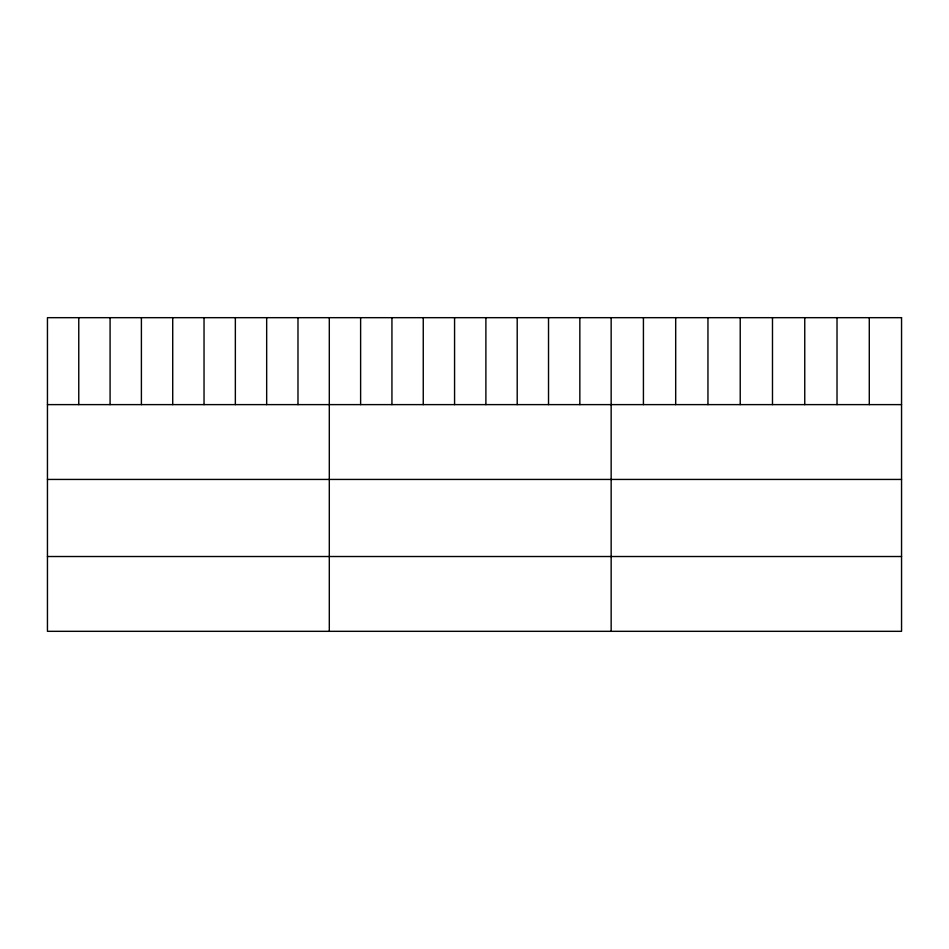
<?xml version="1.0" encoding="UTF-8"?>
<svg xmlns="http://www.w3.org/2000/svg" width="949" height="949" viewBox="0 0 949 949"><rect width="100%" height="100%" fill="white"/><g stroke="black" fill="none" stroke-linecap="round" stroke-linejoin="round"><path stroke-width="1.42" d="M47.45 404.618L901.55 404.618M47.45 479.435L901.55 479.435M47.45 556.517L901.55 556.517M869.284 317.678L869.284 404.618M837.018 317.678L837.018 404.618M804.752 317.678L804.752 404.618M772.486 317.678L772.486 404.618M740.22 317.678L740.22 404.618M707.954 317.678L707.954 404.618M675.688 317.678L675.688 404.618M643.422 317.678L643.422 404.618M611.156 317.678L611.156 631.322M579.839 317.678L579.839 404.618M548.522 317.678L548.522 404.618M517.205 317.678L517.205 404.618M485.888 317.678L485.888 404.618M454.571 317.678L454.571 404.618M423.254 317.678L423.254 404.618M391.937 317.678L391.937 404.618M360.62 317.678L360.62 404.618M329.303 317.678L329.303 631.322M297.986 317.678L297.986 404.618M266.669 317.678L266.669 404.618M235.352 317.678L235.352 404.618M204.035 317.678L204.035 404.618M172.718 317.678L172.718 404.618M141.401 317.678L141.401 404.618M110.084 317.678L110.084 404.618M78.767 317.678L78.767 404.618M901.55 317.678L47.45 317.678L47.45 631.322L901.55 631.322L901.55 317.678"/></g></svg>
